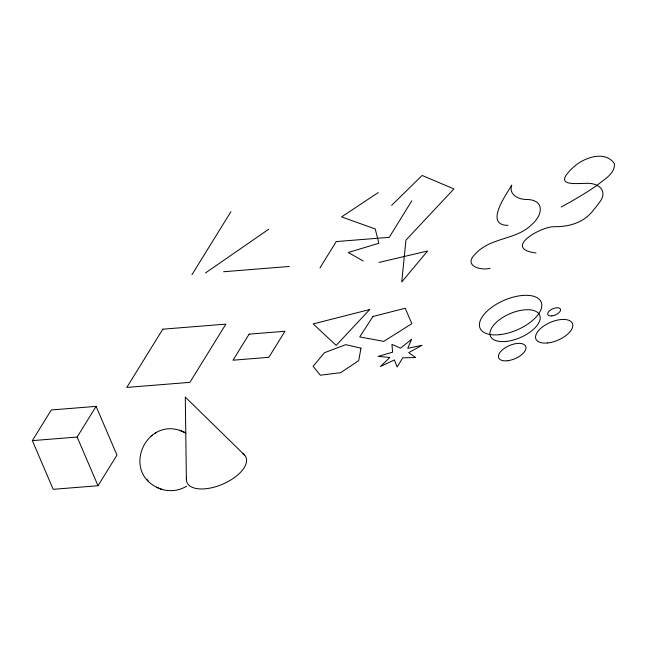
<?xml version="1.0" encoding="UTF-8"?>
<svg xmlns="http://www.w3.org/2000/svg" width="647" height="647" viewBox="0 0 647 647"><rect width="100%" height="100%" fill="white"/><g stroke="black" fill="none" stroke-linecap="round" stroke-linejoin="round"><path stroke-width="0.97" d="M32.35 440.631L51.299 409.972L96.096 406.381L116.961 455.067L98.02 485.727L53.216 489.318L32.35 440.631L77.147 437.032L96.096 406.381M191.933 274.765L230.922 211.682M319.982 267.89L336.238 241.582L389.235 237.328L411.807 200.805M391.629 205.334L422.151 175.458L453.911 188.932L405.96 240.11L401.73 281.963L427.61 250.996L379.045 262.423M182.001 431.169C146.465 416.741 121.636 470.264 157.116 487.514M151.123 435.981L151.649 435.568M151.73 435.504L152.207 435.132M205.471 272.953L268.642 229.289M378.228 192.58L341.576 216.882L375.236 228.981L378.827 243.264L348.28 252.508L363.242 261.016M159.324 488.485C168.139 492.068 178.588 491.154 186.684 486.172M156.178 432.617L155.296 433.102M561.2 207.016C573.525 200.238 585.77 193.251 597.278 185.147C603.902 179.454 615.313 173.792 614.391 163.61C604.767 149.7 583.093 157.884 572.983 167.622A38.828 18.884 -23.2 0 0 568.244 172.539C555.854 186.376 577.852 183.198 585.317 183.4C599.009 182.284 609.369 191.35 598.249 203.934A69.221 33.66 -23.2 0 1 593.477 210C584.16 222.722 568.81 226.992 553.775 226.693C540.447 226.741 502.242 248.674 535.991 252.977M223.603 271.74L289.29 266.467M489.973 268.327C480.608 270.794 463.309 265.828 474.866 254.433A28.897 14.056 -23.2 0 1 480.842 248.998C496.217 237.465 518.029 238.5 531.866 224.444C542.89 215.071 544.984 199.737 526.666 199.478C518.368 199.551 508.388 194.521 511.753 185.074C506.221 194.707 483.899 225.261 508.008 225.366M179.534 430.295L185.956 433.061M160.707 488.995L156.445 487.191M161.111 489.132L161.79 489.358M182.422 431.339L183.772 431.937M158.903 488.315L157.553 487.725M184.209 432.139L184.88 432.463M244.38 454.881L185.285 397.064L186.385 479.184M146.732 479.273L147.217 479.831M147.589 480.26L148.074 480.81M77.147 437.032L98.02 485.727M242.488 453.345A32.067 15.593 -23.2 0 1 222.665 484.182A32.067 15.593 -23.2 0 1 186.579 477.349M360.986 348.191L358.697 360.678L340.589 372.704L320.305 375.211L313.124 366.315L324.438 352.712L345.741 344.649L360.986 348.191M411.516 339.392L407.747 348.337L422.07 345.255L408.734 352.647L415.665 357.532L402.798 357.815L397.112 366.995L394.403 359.95L380.387 366.509L389.874 357.443L378.083 356.44L392.624 352.178L391.936 344.374L400.574 348.126L411.516 339.392M162.801 329.186L126.812 387.416L189.886 382.353L225.876 324.123L162.801 329.186M249.119 334.151L233.025 360.201L268.853 357.322L284.955 331.272L249.119 334.151M372.987 316.464L359.74 336.925L383.76 341.381L411.856 323.67L405.2 308.271L372.987 316.464M369.696 309.541L336.165 345.385L313.172 323.912L369.696 309.541M499.832 334.636A33.232 16.159 -23.2 0 0 541.353 302.529A33.232 16.159 -23.2 0 0 490.636 308.142A33.232 16.159 -23.2 0 0 499.832 334.636M506.399 341.398A26.762 13.013 -23.2 0 0 539.833 315.542A26.762 13.013 -23.2 0 0 498.991 320.063A26.762 13.013 -23.2 0 0 506.399 341.398M547.742 342.934A19.855 9.656 -23.2 0 0 572.546 323.759A19.855 9.656 -23.2 0 0 542.243 327.107A19.855 9.656 -23.2 0 0 547.742 342.934M507.45 360.743A14.671 7.133 -23.2 0 0 525.785 346.566A14.671 7.133 -23.2 0 0 503.39 349.04A14.671 7.133 -23.2 0 0 507.45 360.743M551.875 315.914A6.907 3.356 -23.2 0 0 560.504 309.242A6.907 3.356 -23.2 0 0 549.966 310.406A6.907 3.356 -23.2 0 0 551.875 315.914"/></g></svg>
